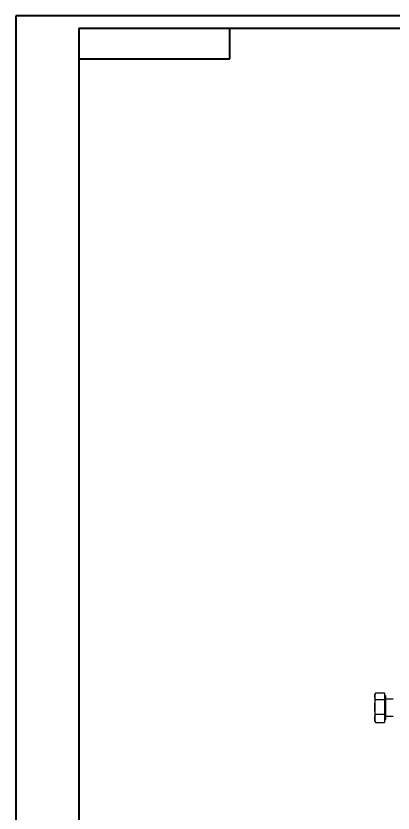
# Model space of a CAD drawing. Header units: millimetres. Extents: x 284 to 3312, y -237 to 1155.
# Drawn here: x 1344 to 1695, y 413 to 1155 of the extents above; entities that cross this region are included whole.
import ezdxf

# ---------------------------------------------------------------- set-up
doc = ezdxf.new("R2010")
doc.units = ezdxf.units.MM
doc.layers.add('AM_BOR', color=7, linetype='Continuous', lineweight=50)
doc.layers.add('粗实线', color=7, linetype='Continuous', lineweight=40)

# ---------------------------------------------------------------- blocks, each defined once
blk = doc.blocks.new('rja1')
at = {"layer": '粗实线'}
for p, q in [((1854.33, 1073), (1854.33, 479)), ((2694.33, 1073), (1854.33, 1073)), ((2689.33, 1068), (1879.33, 1068)), ((1879.33, 1068), (1879.33, 484)), ((1939.33, 1056), (1939.33, 1068)), ((1879.33, 1056), (1939.33, 1056))]:
    blk.add_line(p, q, dxfattribs=at)

msp = doc.modelspace()

# ---------------------------------------------------------------- linework, layer by layer
at = {"color": 7, "linetype": 'Continuous', "lineweight": 25}
for p, q in [((1678.538, 524.85), (1677.987, 523.334)), ((1677.987, 523.334), (1677.987, 521.995)), ((1677.987, 521.995), (1677.987, 511.893)), ((1678.662, 525.176), (1687.187, 525.176)), ((1687.187, 525.176), (1687.187, 518.814)), ((1687.987, 522.334), (1687.187, 523.134)), ((1687.987, 522.334), (1687.987, 511.846)), ((1678.662, 518.814), (1687.187, 518.814)), ((1687.187, 518.814), (1687.187, 504.972)), ((1695.048, 519.334), (1687.987, 519.334)), ((1677.987, 511.893), (1677.987, 501.233)), ((1687.187, 504.972), (1678.662, 504.972)), ((1687.187, 504.972), (1687.187, 497.493)), ((1687.987, 511.846), (1687.987, 500.334)), ((1677.987, 501.233), (1677.987, 499.334)), ((1677.987, 499.334), (1678.538, 497.819)), ((1678.558, 497.826), (1678.662, 497.493)), ((1678.662, 497.493), (1687.187, 497.493)), ((1687.187, 499.534), (1687.987, 500.334)), ((1687.987, 503.334), (1695.048, 503.334))]:
    msp.add_line(p, q, dxfattribs=at)
for points, knots in [([(1677.987, 521.995), (1678.017, 522.526), (1678.071, 523.482), (1678.409, 524.424), (1678.558, 524.843)], [0, 0, 0, 0, 0.5562938, 1, 1, 1, 1]), ([(1678.662, 518.814), (1678.471, 519.338), (1678.088, 520.392), (1678.021, 521.459), (1677.987, 521.995)], [0, 0, 0, 0, 0.4981128, 1, 1, 1, 1]), ([(1677.987, 511.893), (1678.02, 513.049), (1678.087, 515.371), (1678.47, 517.663), (1678.662, 518.814)], [0, 0, 0, 0, 0.49778063, 1, 1, 1, 1]), ([(1678.662, 504.972), (1678.471, 506.114), (1678.088, 508.405), (1678.021, 510.727), (1677.987, 511.893)], [0, 0, 0, 0, 0.49811277, 1, 1, 1, 1]), ([(1677.987, 501.233), (1678.02, 501.857), (1678.087, 503.112), (1678.47, 504.35), (1678.662, 504.972)], [0, 0, 0, 0, 0.4977806, 1, 1, 1, 1]), ([(1678.662, 497.493), (1678.471, 498.11), (1678.088, 499.348), (1678.021, 500.603), (1677.987, 501.233)], [0, 0, 0, 0, 0.4981128, 1, 1, 1, 1])]:
    msp.add_open_spline(points, degree=3, knots=knots, dxfattribs=at)

# ---------------------------------------------------------------- block references
at = {"layer": 'AM_BOR', "xscale": 2.34375, "yscale": 2.34375, "zscale": 2.34375}
msp.add_blockref('rja1', (-3002.376, -1359.486), dxfattribs=at)

doc.saveas('drawing.dxf')
